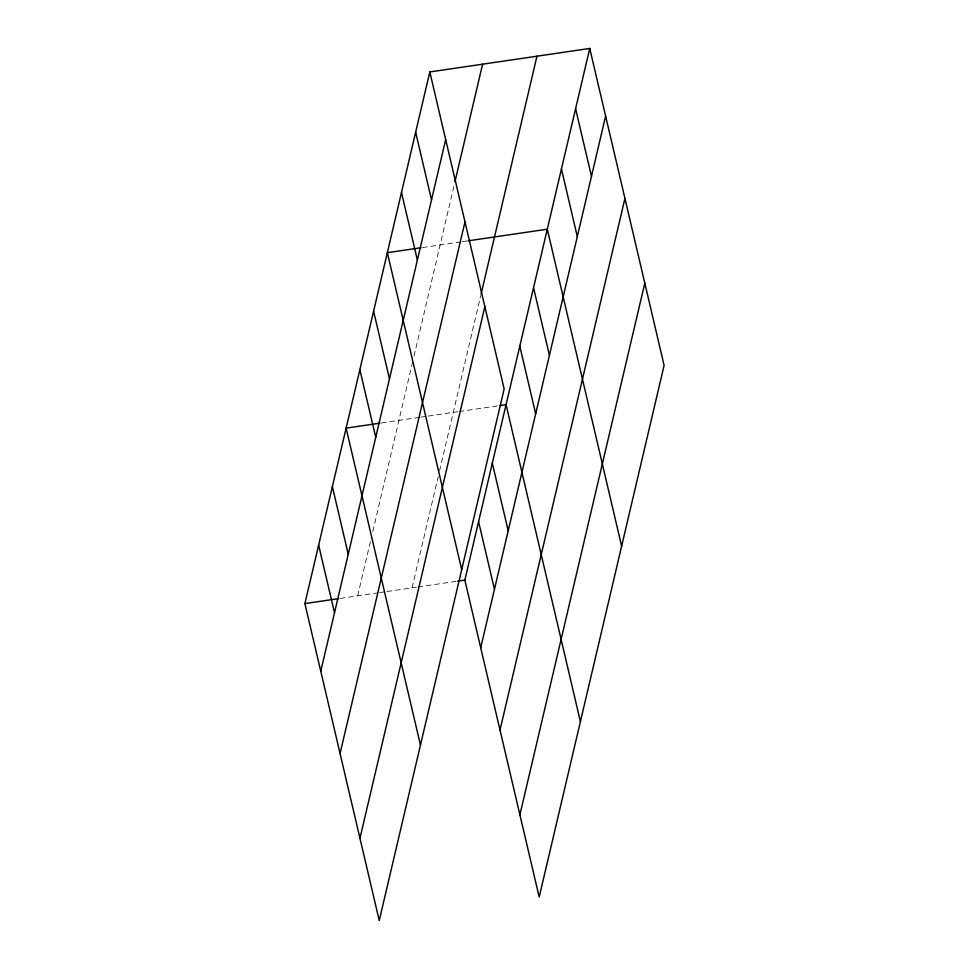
<?xml version="1.0" encoding="UTF-8"?>
<svg xmlns="http://www.w3.org/2000/svg" width="969" height="969" viewBox="0 0 969 969"><rect width="100%" height="100%" fill="white"/><g stroke="black" fill="none" stroke-linecap="round" stroke-linejoin="round"><path stroke-width="0.73" stroke-dasharray="4.84 3.63" d="M357.682 595.826L371.418 537.347M372.799 531.496L412.637 361.897M414.017 356.059L454.279 184.691M412.055 587.844L438.17 476.724M439.538 470.873L480.769 295.436M422.532 247.531L460.699 241.923M462.165 241.705L468.051 240.845M381.301 422.968L419.48 417.36M420.946 417.142L426.82 416.282M428.298 416.064L457.683 411.752M459.149 411.534L497.267 405.938M340.083 598.406L378.249 592.798M379.727 592.58L385.601 591.72M387.079 591.502L416.452 587.19M417.93 586.972L456.048 581.376"/><path stroke-width="1.45" d="M429.812 71.936L504.159 388.908L379.242 920.55L304.896 603.578L429.812 71.936L589.758 48.45L664.104 365.422L539.188 897.064L464.841 580.092L589.758 48.45M320.763 671.238L445.679 139.609M454.97 181.748L482.598 64.184M340.058 753.519L464.975 221.877M481.108 293.97L536.971 56.202M359.947 838.282L484.863 306.64M480.709 647.752L605.625 116.123M500.016 730.032L624.932 198.391M519.893 814.796L644.809 283.154M421.067 247.737L387.346 252.691L461.692 569.663M468.051 240.845L547.291 229.205L621.638 546.189M379.836 423.187L346.115 428.128L420.461 745.113M500.198 405.514L506.06 404.642L580.407 721.626M304.896 603.578L338.617 598.624M457.513 581.17L464.841 580.092M575.598 108.698L591.478 176.37M561.439 168.957L577.318 236.63M533.544 287.684L549.423 355.357M519.808 346.163L535.675 413.836M415.653 132.184L431.532 199.856M492.325 463.134L508.192 530.794M401.493 192.443L417.373 260.104M478.577 521.613L494.456 589.273M373.598 311.17L389.465 378.843M359.862 369.649L375.73 437.322M332.379 486.608L348.246 554.28M318.631 545.087L334.511 612.759"/></g></svg>
